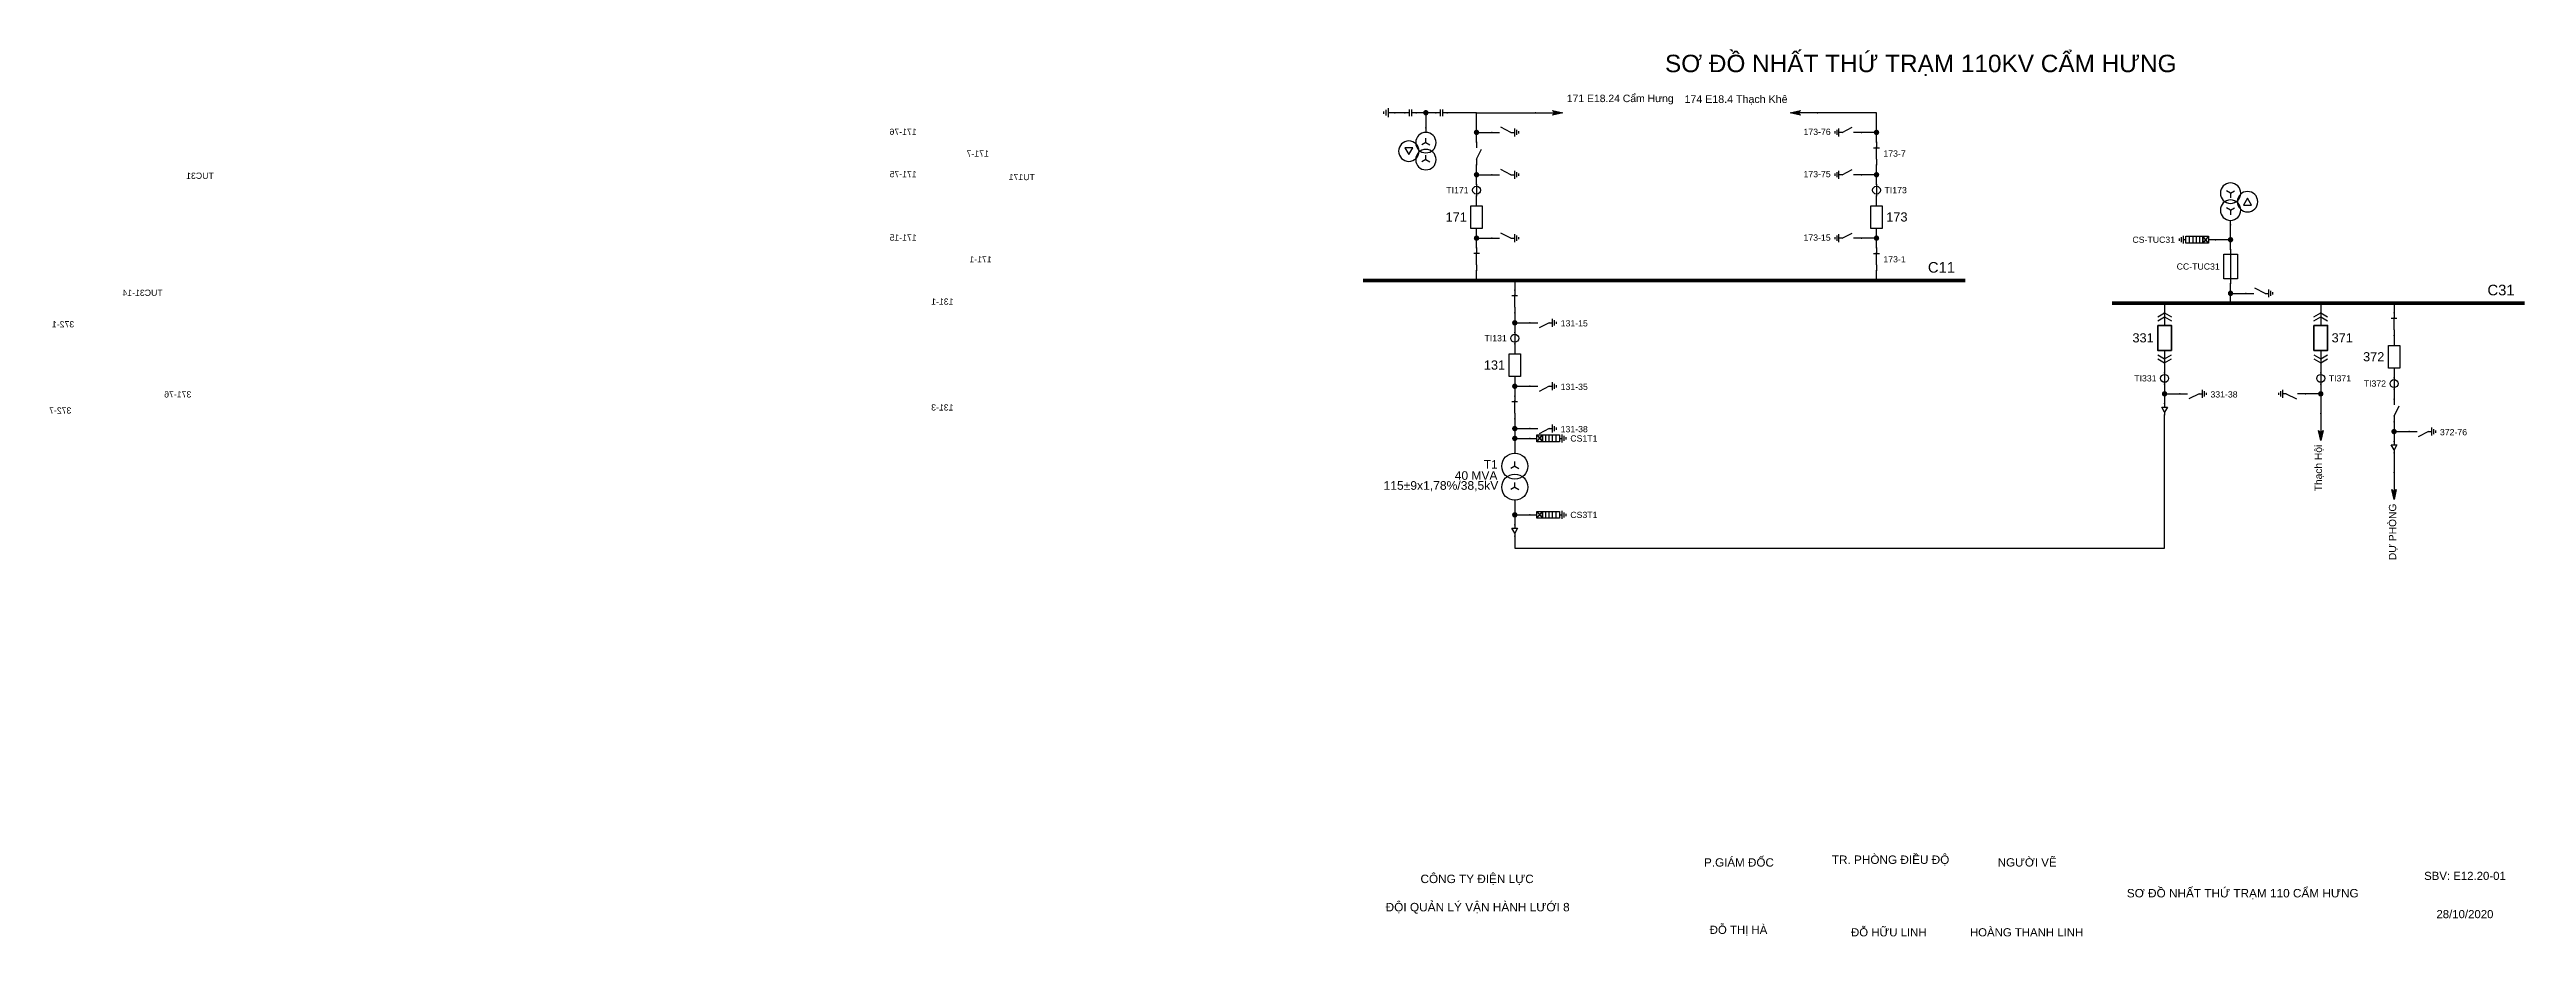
# Model space of a CAD drawing. Header units: millimetres. Extents: x -258 to 288, y 7 to 203.
import ezdxf

# ---------------------------------------------------------------- set-up
doc = ezdxf.new("R2010")
doc.units = ezdxf.units.MM
for name, color, linetype, lineweight in [('BUSBAR_110KV', 1, 'Continuous', 50), ('BUSBAR_35KV', 30, 'Continuous', 50), ('GROUND', 3, 'Continuous', 25), ('HV_110KV', 1, 'Continuous', 25), ('MV_35KV', 30, 'Continuous', 25)]:
    doc.layers.add(name, color=color, linetype=linetype, lineweight=lineweight)
doc.layers.add('SYM_PORTS', color=8, linetype='Continuous', plot=False)
doc.layers.add('TEXT', color=7, linetype='Continuous')
doc.styles.add('SLD_TEXT', font='arial.ttf')

# ---------------------------------------------------------------- blocks, each defined once
blk = doc.blocks.new('SYM_DISCONNECTOR_CLOSED')
at = {"lineweight": 25}
for points in [[(-0.625, 1.25), (0.625, 1.25)], [(0, 2.5), (0, 1.25)], [(0, -1.25), (0, 1.5)], [(0, -1.25), (0, -2.5)]]:
    blk.add_lwpolyline(points, dxfattribs=at)
at = {"layer": 'SYM_PORTS'}
for p in [(0, 2.5), (0, -2.5)]:
    blk.add_point(p, dxfattribs=at)
blk.add_attdef('DEVICE_CODE', (1.625, -0.5), '', height=2)
blk = doc.blocks.new('SYM_EARTHING_SWITCH_OPEN')
at = {"lineweight": 25}
for points in [[(0, -1.25), (-1.125, 1)], [(0, 3), (0, 1.25)], [(-0.875, -2), (0.875, -2)], [(-0.5625, -2.4375), (0.5625, -2.4375)], [(-0.25, -2.875), (0.25, -2.875)], [(0, -1.25), (0, -2)]]:
    blk.add_lwpolyline(points, dxfattribs=at)
at = {"layer": 'SYM_PORTS'}
blk.add_point((0, 3), dxfattribs=at)
blk.add_attdef('DEVICE_CODE', (1.875, 0), '', height=2)
blk = doc.blocks.new('SYM_CIRCUIT_BREAKER')
at = {"lineweight": 25}
blk.add_lwpolyline([(-1.25, 2.5), (1.25, 2.5), (1.25, -2.5), (-1.25, -2.5)], close=True, dxfattribs=at)
at = {"layer": 'SYM_PORTS'}
for p in [(0, 2.5), (0, -2.5)]:
    blk.add_point(p, dxfattribs=at)
blk.add_attdef('DEVICE_CODE', (2.25, -0.5), '', height=2)
at = {"flags": 1}
blk.add_attdef('RATING', (2.25, -3.5), '', height=2, dxfattribs=at)
blk = doc.blocks.new('SYM_CURRENT_TRANSFORMER')
at = {"lineweight": 25}
blk.add_lwpolyline([(0, 1.25), (0, -1.25)], dxfattribs=at)
blk.add_circle((0, 0), 0.875, dxfattribs=at)
at = {"layer": 'SYM_PORTS'}
for p in [(0, 1.25), (0, -1.25)]:
    blk.add_point(p, dxfattribs=at)
blk.add_attdef('DEVICE_CODE', (1.875, -1.75), '', height=2)
at = {"flags": 1}
blk.add_attdef('RATIO', (1.875, -4.75), '', height=2, dxfattribs=at)
blk = doc.blocks.new('SYM_DISCONNECTOR_OPEN')
at = {"lineweight": 25}
for points in [[(0, -1.25), (-1.125, 1)], [(0, 2.5), (0, 1.25)], [(0, -1.25), (0, -2.5)]]:
    blk.add_lwpolyline(points, dxfattribs=at)
at = {"layer": 'SYM_PORTS'}
for p in [(0, 2.5), (0, -2.5)]:
    blk.add_point(p, dxfattribs=at)
blk.add_attdef('DEVICE_CODE', (1, -0.5), '', height=2)
blk = doc.blocks.new('SYM_COUPLING_CAPACITOR')
at = {"lineweight": 25}
for points in [[(-0.75, 0.25), (0.75, 0.25)], [(0, 1.25), (0, 0.25)], [(-0.75, -0.25), (0.75, -0.25)], [(0, -0.25), (0, -1.25)]]:
    blk.add_lwpolyline(points, dxfattribs=at)
at = {"layer": 'SYM_PORTS'}
for p in [(0, 1.25), (0, -1.25)]:
    blk.add_point(p, dxfattribs=at)
blk.add_attdef('DEVICE_CODE', (1.75, -1.75), '', height=2)
blk = doc.blocks.new('SYM_VOLTAGE_TRANSFORMER')
at = {"lineweight": 25}
for points in [[(0, 1.375), (-0.8625, 0.875)], [(0, 4.625), (0, 3.625)], [(0, 1.375), (0, 2.375)], [(0, 1.375), (0.8625, 0.875)], [(0, -2.375), (-0.8625, -2.875)], [(0, -2.375), (0, -1.375)], [(0, -2.375), (0.8625, -2.875)]]:
    blk.add_lwpolyline(points, dxfattribs=at)
blk.add_lwpolyline([(2.875, 0.25), (4.625, 0.25), (3.75, -1.25)], close=True, dxfattribs=at)
for centre in [(0, 1.375), (3.75, -0.5), (0, -2.375)]:
    blk.add_circle(centre, 2.25, dxfattribs=at)
at = {"layer": 'SYM_PORTS'}
blk.add_point((0, 4.625), dxfattribs=at)
blk.add_attdef('DEVICE_CODE', (7, 1.625), '', height=2)
at = {"flags": 1}
blk.add_attdef('RATIO', (7, -1.375), '', height=2, dxfattribs=at)
blk = doc.blocks.new('SYM_GROUND_SYMBOL')
at = {"lineweight": 25}
for points in [[(0, 1.25), (0, -0.25)], [(-1, -0.25), (1, -0.25)], [(-0.625, -0.75), (0.625, -0.75)], [(-0.25, -1.25), (0.25, -1.25)]]:
    blk.add_lwpolyline(points, dxfattribs=at)
at = {"layer": 'SYM_PORTS'}
blk.add_point((0, 1.25), dxfattribs=at)
blk = doc.blocks.new('SYM_LINE_FEEDER_ARROW')
blk.add_hatch(color=7).paths.add_polyline_path([(0, -3), (-0.5, -0.75), (0, -1.25), (0.5, -0.75)])
at = {"lineweight": 25}
blk.add_lwpolyline([(0, 3), (0, -1.25)], dxfattribs=at)
blk.add_lwpolyline([(0, -3), (-0.5, -0.75), (0, -1.25), (0.5, -0.75)], close=True, dxfattribs=at)
at = {"layer": 'SYM_PORTS'}
blk.add_point((0, 3), dxfattribs=at)
blk.add_attdef('LINE_NAME', (1.5, 0), '', height=2)
blk = doc.blocks.new('SYM_SURGE_ARRESTER')
at = {"lineweight": 25}
for points in [[(-0.75, 2.5), (0.75, 2.5), (0.75, 1.25), (-0.75, 1.25)], [(-0.75, 1.25), (0.75, 1.25), (0.75, -2.5), (-0.75, -2.5)]]:
    blk.add_lwpolyline(points, close=True, dxfattribs=at)
for points in [[(-0.75, 2.5), (0.75, 1.25)], [(0.75, 2.5), (-0.75, 1.25)], [(-0.75, 0.5), (0.75, 0.5)], [(0, 4), (0, 2.5)], [(-0.875, -3.125), (0.875, -3.125)], [(-0.75, -0.25), (0.75, -0.25)], [(-0.75, -1), (0.75, -1)], [(-0.75, -1.75), (0.75, -1.75)], [(-0.5625, -3.5625), (0.5625, -3.5625)], [(-0.25, -4), (0.25, -4)], [(0, -2.5), (0, -3.125)]]:
    blk.add_lwpolyline(points, dxfattribs=at)
at = {"layer": 'SYM_PORTS'}
blk.add_point((0, 4), dxfattribs=at)
blk.add_attdef('DEVICE_CODE', (1.875, 1), '', height=2)
blk = doc.blocks.new('SYM_TRANSFORMER_2W')
at = {"lineweight": 25}
for points in [[(0, 2.3125), (-0.8625, 1.8125)], [(0, 2.3125), (0, 3.3125)], [(0, 2.3125), (0.8625, 1.8125)], [(0, -2.3125), (-0.8625, -2.8125)], [(0, -2.3125), (0, -1.3125)], [(0, -2.3125), (0.8625, -2.8125)]]:
    blk.add_lwpolyline(points, dxfattribs=at)
for centre in [(0, 2.3125), (0, -2.3125)]:
    blk.add_circle(centre, 2.875, dxfattribs=at)
at = {"layer": 'SYM_PORTS'}
for p in [(0, 5.1875), (0, -5.1875)]:
    blk.add_point(p, dxfattribs=at)
blk.add_attdef('DEVICE_CODE', (3.875, 2.1875), '', height=2)
at = {"flags": 1}
for tag, p in [('POWER', (3.875, -0.8125)), ('VOLTAGE_RATIO', (3.875, -3.8125))]:
    blk.add_attdef(tag, p, '', height=2, dxfattribs=at)
blk = doc.blocks.new('SYM_CABLE_TERMINATION')
at = {"lineweight": 25}
blk.add_lwpolyline([(-0.625, 0.5), (0.625, 0.5), (0, -0.625)], close=True, dxfattribs=at)
for points in [[(0, 1.25), (0, 0.5)], [(0, -0.625), (0, -1.25)]]:
    blk.add_lwpolyline(points, dxfattribs=at)
at = {"layer": 'SYM_PORTS'}
for p in [(0, 1.25), (0, -1.25)]:
    blk.add_point(p, dxfattribs=at)
blk = doc.blocks.new('SYM_DRAWOUT_BREAKER')
at = {"lineweight": 25}
for points in [[(-1.5, 4.625), (0, 5.5), (1.5, 4.625)], [(0, 5.5), (0, 2.75)], [(-1.5, 3.75), (0, 4.625), (1.5, 3.75)], [(-1.5, -3.75), (0, -4.625), (1.5, -3.75)], [(-1.5, -4.625), (0, -5.5), (1.5, -4.625)], [(0, -2.75), (0, -5.5)]]:
    blk.add_lwpolyline(points, dxfattribs=at)
at = {"lineweight": 35}
blk.add_lwpolyline([(-1.5, 2.75), (1.5, 2.75), (1.5, -2.75), (-1.5, -2.75)], close=True, dxfattribs=at)
at = {"layer": 'SYM_PORTS'}
for p in [(0, 5.5), (0, -5.5)]:
    blk.add_point(p, dxfattribs=at)
blk.add_attdef('DEVICE_CODE', (2.5, 2.5), '', height=2)
at = {"flags": 1}
blk.add_attdef('RATING', (2.5, -0.5), '', height=2, dxfattribs=at)
blk = doc.blocks.new('SYM_FUSE_DISCONNECTOR')
at = {"lineweight": 25}
blk.add_lwpolyline([(-1.5, 2.75), (1.5, 2.75), (1.5, -2.75), (-1.5, -2.75)], close=True, dxfattribs=at)
blk.add_lwpolyline([(0, 3.75), (0, -3.75)], dxfattribs=at)
at = {"layer": 'SYM_PORTS'}
for p in [(0, 3.75), (0, -3.75)]:
    blk.add_point(p, dxfattribs=at)
blk.add_attdef('DEVICE_CODE', (2.5, 0.75), '', height=2)
at = {"flags": 1}
blk.add_attdef('RATING', (2.5, -2.25), '', height=2, dxfattribs=at)

msp = doc.modelspace()

# ---------------------------------------------------------------- hatches: boundary and pattern name
at = {"layer": 'HV_110KV'}
h = msp.add_hatch(color=7, dxfattribs=at)
edge = h.paths.add_edge_path()
edge.add_arc((45.47, 189.12), 0.6, 0, 360)
h = msp.add_hatch(color=7, dxfattribs=at)
edge = h.paths.add_edge_path()
edge.add_arc((56.63, 184.79), 0.6, 0, 360)
h = msp.add_hatch(color=7, dxfattribs=at)
edge = h.paths.add_edge_path()
edge.add_arc((144.77, 184.79), 0.6, 0, 360)
h = msp.add_hatch(color=7, dxfattribs=at)
edge = h.paths.add_edge_path()
edge.add_arc((56.63, 175.45), 0.6, 0, 360)
h = msp.add_hatch(color=7, dxfattribs=at)
edge = h.paths.add_edge_path()
edge.add_arc((144.77, 175.45), 0.6, 0, 360)
h = msp.add_hatch(color=7, dxfattribs=at)
edge = h.paths.add_edge_path()
edge.add_arc((56.63, 161.46), 0.6, 0, 360)
h = msp.add_hatch(color=7, dxfattribs=at)
edge = h.paths.add_edge_path()
edge.add_arc((144.77, 161.46), 0.6, 0, 360)
h = msp.add_hatch(color=7, dxfattribs=at)
edge = h.paths.add_edge_path()
edge.add_arc((65.06, 142.79), 0.6, 0, 360)
h = msp.add_hatch(color=7, dxfattribs=at)
edge = h.paths.add_edge_path()
edge.add_arc((65.06, 128.8), 0.6, 0, 360)
h = msp.add_hatch(color=7, dxfattribs=at)
edge = h.paths.add_edge_path()
edge.add_arc((65.06, 119.46), 0.6, 0, 360)
h = msp.add_hatch(color=7, dxfattribs=at)
edge = h.paths.add_edge_path()
edge.add_arc((65.06, 117.3), 0.6, 0, 360)
at = {"layer": 'MV_35KV'}
h = msp.add_hatch(color=7, dxfattribs=at)
edge = h.paths.add_edge_path()
edge.add_arc((222.79, 161.12), 0.6, 0, 360)
h = msp.add_hatch(color=7, dxfattribs=at)
edge = h.paths.add_edge_path()
edge.add_arc((222.79, 149.29), 0.6, 0, 360)
h = msp.add_hatch(color=7, dxfattribs=at)
edge = h.paths.add_edge_path()
edge.add_arc((208.25, 127.13), 0.6, 0, 360)
h = msp.add_hatch(color=7, dxfattribs=at)
edge = h.paths.add_edge_path()
edge.add_arc((242.67, 127.13), 0.6, 0, 360)
h = msp.add_hatch(color=7, dxfattribs=at)
edge = h.paths.add_edge_path()
edge.add_arc((258.82, 118.8), 0.6, 0, 360)
h = msp.add_hatch(color=7, dxfattribs=at)
edge = h.paths.add_edge_path()
edge.add_arc((65.06, 100.43), 0.6, 0, 360)

# ---------------------------------------------------------------- linework, layer by layer
at = {"layer": 'BUSBAR_110KV', "const_width": 0.761}
msp.add_lwpolyline([(31.64, 152.12), (164.31, 152.12)], dxfattribs=at)
at = {"layer": 'BUSBAR_35KV', "const_width": 0.761}
msp.add_lwpolyline([(196.67, 147.12), (287.62, 147.12)], dxfattribs=at)
at = {"layer": 'GROUND'}
msp.add_lwpolyline([(40.8, 189.12), (38.64, 189.12)], dxfattribs=at)
at = {"layer": 'HV_110KV'}
for points in [[(45.47, 189.12), (43.3, 189.12)], [(47.63, 189.12), (45.47, 189.12)], [(45.47, 189.12), (45.47, 185.77)], [(56.63, 189.12), (50.13, 189.12)], [(56.63, 184.79), (56.63, 189.12)], [(56.63, 189.12), (69.63, 189.12)], [(144.77, 184.79), (144.77, 189.12), (131.78, 189.12)], [(56.63, 182.62), (56.63, 184.79)], [(56.63, 184.79), (59.97, 184.79)], [(144.77, 184.79), (141.43, 184.79)], [(144.77, 182.62), (144.77, 184.79)], [(56.63, 175.45), (56.63, 177.62)], [(56.63, 173.29), (56.63, 175.45)], [(56.63, 175.45), (59.97, 175.45)], [(144.77, 175.45), (141.43, 175.45)], [(144.77, 175.45), (144.77, 177.62)], [(144.77, 173.29), (144.77, 175.45)], [(56.63, 168.62), (56.63, 170.79)], [(144.77, 168.62), (144.77, 170.79)], [(56.63, 161.46), (56.63, 163.62)], [(56.63, 159.29), (56.63, 161.46)], [(56.63, 161.46), (59.97, 161.46)], [(144.77, 161.46), (141.43, 161.46)], [(144.77, 161.46), (144.77, 163.62)], [(144.77, 159.29), (144.77, 161.46)], [(56.63, 152.12), (56.63, 154.29)], [(144.77, 152.12), (144.77, 154.29)], [(65.06, 152.12), (65.06, 149.96)], [(65.06, 144.96), (65.06, 142.79)], [(65.06, 142.79), (68.4, 142.79)], [(65.06, 142.79), (65.06, 140.63)], [(65.06, 138.13), (65.06, 135.96)], [(65.06, 130.96), (65.06, 128.8)], [(65.06, 128.8), (68.4, 128.8)], [(65.06, 128.8), (65.06, 126.63)], [(65.06, 121.63), (65.06, 119.46)], [(65.06, 119.46), (68.4, 119.46)], [(65.06, 119.46), (65.06, 117.3)], [(65.06, 117.3), (68.4, 117.3)], [(65.06, 117.3), (65.06, 114.05)]]:
    msp.add_lwpolyline(points, dxfattribs=at)
at = {"layer": 'MV_35KV'}
for points in [[(222.79, 161.12), (222.79, 164.37)], [(222.79, 161.12), (219.45, 161.12)], [(222.79, 158.96), (222.79, 161.12)], [(222.79, 149.29), (222.79, 151.46)], [(222.79, 147.12), (222.79, 149.29)], [(222.79, 149.29), (226.14, 149.29)], [(208.25, 147.12), (208.25, 144.96)], [(242.67, 147.12), (242.67, 144.96)], [(258.82, 147.12), (258.82, 144.96)], [(258.82, 139.96), (258.82, 137.79)], [(208.25, 133.96), (208.25, 131.79)], [(242.67, 133.96), (242.67, 131.79)], [(258.82, 132.79), (258.82, 130.63)], [(208.25, 129.29), (208.25, 127.13)], [(208.25, 127.13), (211.59, 127.13)], [(208.25, 127.13), (208.25, 124.96)], [(242.67, 127.13), (239.33, 127.13)], [(242.67, 129.29), (242.67, 127.13)], [(242.67, 127.13), (242.67, 122.8)], [(258.82, 128.13), (258.82, 125.96)], [(65.06, 95.76), (65.06, 93.06), (208.25, 93.06), (208.25, 119.76), (208.25, 122.46)], [(258.82, 120.96), (258.82, 118.8)], [(258.82, 118.8), (262.16, 118.8)], [(258.82, 118.8), (258.82, 116.63)], [(258.82, 114.13), (258.82, 109.8)], [(65.06, 103.68), (65.06, 100.43)], [(65.06, 100.43), (68.4, 100.43)], [(65.06, 100.43), (65.06, 98.26)]]:
    msp.add_lwpolyline(points, dxfattribs=at)

# ---------------------------------------------------------------- block references
at = {"layer": 'GROUND', "rotation": 270}
msp.add_blockref('SYM_GROUND_SYMBOL', (37.39, 189.12), dxfattribs=at)
at = {"layer": 'HV_110KV'}
ref = msp.add_blockref('SYM_EARTHING_SWITCH_OPEN', (62.97, 184.79), dxfattribs=dict(at, xscale=-1, rotation=90))
ref.add_attrib('DEVICE_CODE', '171-76', (66.74, 184.23), dxfattribs={"layer": 'TEXT', "extrusion": (0, 0, -1), "height": 1.375, "style": 'SLD_TEXT'})
ref = msp.add_blockref('SYM_VOLTAGE_TRANSFORMER', (45.47, 181.15), dxfattribs=dict(at, xscale=-1))
ref.add_attrib('DEVICE_CODE', 'TU171', (40.71, 174.25), dxfattribs={"layer": 'TEXT', "extrusion": (0, 0, -1), "height": 1.375, "style": 'SLD_TEXT'})
for name, p, rotation in [('SYM_COUPLING_CAPACITOR', (42.05, 189.12), 270), ('SYM_COUPLING_CAPACITOR', (48.88, 189.12), 270), ('SYM_LINE_FEEDER_ARROW', (72.63, 189.12), 90), ('SYM_LINE_FEEDER_ARROW', (128.78, 189.12), 270)]:
    msp.add_blockref(name, p, dxfattribs=dict(at, rotation=rotation))
ref = msp.add_blockref('SYM_EARTHING_SWITCH_OPEN', (138.43, 184.79), dxfattribs=dict(at, rotation=270))
ref.add_attrib('DEVICE_CODE', '173-76', (128.69, 184.23), dxfattribs={"layer": 'TEXT', "height": 1.375, "style": 'SLD_TEXT'})
ref = msp.add_blockref('SYM_DISCONNECTOR_OPEN', (56.63, 180.12), dxfattribs=dict(at, xscale=-1))
ref.add_attrib('DEVICE_CODE', '171-7', (50.83, 179.43), dxfattribs={"layer": 'TEXT', "extrusion": (0, 0, -1), "height": 1.375, "style": 'SLD_TEXT'})
ref = msp.add_blockref('SYM_DISCONNECTOR_CLOSED', (144.77, 180.12), dxfattribs=at)
ref.add_attrib('DEVICE_CODE', '173-7', (146.29, 179.44), dxfattribs={"layer": 'TEXT', "height": 1.375, "style": 'SLD_TEXT'})
ref = msp.add_blockref('SYM_EARTHING_SWITCH_OPEN', (62.97, 175.45), dxfattribs=dict(at, xscale=-1, rotation=90))
ref.add_attrib('DEVICE_CODE', '171-75', (66.74, 174.9), dxfattribs={"layer": 'TEXT', "extrusion": (0, 0, -1), "height": 1.375, "style": 'SLD_TEXT'})
ref = msp.add_blockref('SYM_EARTHING_SWITCH_OPEN', (138.43, 175.45), dxfattribs=dict(at, rotation=270))
ref.add_attrib('DEVICE_CODE', '173-75', (128.69, 174.9), dxfattribs={"layer": 'TEXT', "height": 1.375, "style": 'SLD_TEXT'})
ref = msp.add_blockref('SYM_CURRENT_TRANSFORMER', (56.63, 172.04), dxfattribs=at)
ref.add_attrib('DEVICE_CODE', 'TI171', (49.96, 171.35), dxfattribs={"layer": 'TEXT', "height": 1.375, "style": 'SLD_TEXT'})
ref = msp.add_blockref('SYM_CURRENT_TRANSFORMER', (144.77, 172.04), dxfattribs=at)
ref.add_attrib('DEVICE_CODE', 'TI173', (146.54, 171.36), dxfattribs={"layer": 'TEXT', "height": 1.375, "style": 'SLD_TEXT'})
ref = msp.add_blockref('SYM_CIRCUIT_BREAKER', (56.63, 166.12), dxfattribs=at)
ref.add_attrib('DEVICE_CODE', '171', (49.81, 165.11), dxfattribs={"layer": 'TEXT', "height": 2.011, "style": 'SLD_TEXT'})
ref = msp.add_blockref('SYM_CIRCUIT_BREAKER', (144.77, 166.12), dxfattribs=at)
ref.add_attrib('DEVICE_CODE', '173', (146.92, 165.13), dxfattribs={"layer": 'TEXT', "height": 2.012, "style": 'SLD_TEXT'})
ref = msp.add_blockref('SYM_EARTHING_SWITCH_OPEN', (62.97, 161.46), dxfattribs=dict(at, xscale=-1, rotation=90))
ref.add_attrib('DEVICE_CODE', '171-15', (66.74, 160.9), dxfattribs={"layer": 'TEXT', "extrusion": (0, 0, -1), "height": 1.375, "style": 'SLD_TEXT'})
ref = msp.add_blockref('SYM_DISCONNECTOR_CLOSED', (56.63, 156.79), dxfattribs=dict(at, xscale=-1))
ref.add_attrib('DEVICE_CODE', '171-1', (50.21, 156.1), dxfattribs={"layer": 'TEXT', "extrusion": (0, 0, -1), "height": 1.375, "style": 'SLD_TEXT'})
ref = msp.add_blockref('SYM_EARTHING_SWITCH_OPEN', (138.43, 161.46), dxfattribs=dict(at, rotation=270))
ref.add_attrib('DEVICE_CODE', '173-15', (128.69, 160.9), dxfattribs={"layer": 'TEXT', "height": 1.375, "style": 'SLD_TEXT'})
ref = msp.add_blockref('SYM_DISCONNECTOR_CLOSED', (144.77, 156.79), dxfattribs=at)
ref.add_attrib('DEVICE_CODE', '173-1', (146.29, 156.11), dxfattribs={"layer": 'TEXT', "height": 1.375, "style": 'SLD_TEXT'})
ref = msp.add_blockref('SYM_DISCONNECTOR_CLOSED', (65.06, 147.46), dxfattribs=dict(at, xscale=-1))
ref.add_attrib('DEVICE_CODE', '131-1', (58.63, 146.78), dxfattribs={"layer": 'TEXT', "extrusion": (0, 0, -1), "height": 1.375, "style": 'SLD_TEXT'})
ref = msp.add_blockref('SYM_EARTHING_SWITCH_OPEN', (71.4, 142.79), dxfattribs=dict(at, rotation=90))
ref.add_attrib('DEVICE_CODE', '131-15', (75.17, 141.99), dxfattribs={"layer": 'TEXT', "height": 1.375, "style": 'SLD_TEXT'})
ref = msp.add_blockref('SYM_CURRENT_TRANSFORMER', (65.06, 139.38), dxfattribs=at)
ref.add_attrib('DEVICE_CODE', 'TI131', (58.38, 138.7), dxfattribs={"layer": 'TEXT', "height": 1.375, "style": 'SLD_TEXT'})
ref = msp.add_blockref('SYM_CIRCUIT_BREAKER', (65.06, 133.46), dxfattribs=at)
ref.add_attrib('DEVICE_CODE', '131', (58.24, 132.47), dxfattribs={"layer": 'TEXT', "height": 2.012, "style": 'SLD_TEXT'})
ref = msp.add_blockref('SYM_DISCONNECTOR_CLOSED', (65.06, 124.13), dxfattribs=dict(at, xscale=-1))
ref.add_attrib('DEVICE_CODE', '131-3', (58.63, 123.45), dxfattribs={"layer": 'TEXT', "extrusion": (0, 0, -1), "height": 1.375, "style": 'SLD_TEXT'})
ref = msp.add_blockref('SYM_EARTHING_SWITCH_OPEN', (71.4, 128.8), dxfattribs=dict(at, rotation=90))
ref.add_attrib('DEVICE_CODE', '131-35', (75.17, 127.99), dxfattribs={"layer": 'TEXT', "height": 1.375, "style": 'SLD_TEXT'})
ref = msp.add_blockref('SYM_EARTHING_SWITCH_OPEN', (71.4, 119.46), dxfattribs=dict(at, rotation=90))
ref.add_attrib('DEVICE_CODE', '131-38', (75.17, 118.66), dxfattribs={"layer": 'TEXT', "height": 1.375, "style": 'SLD_TEXT'})
ref = msp.add_blockref('SYM_SURGE_ARRESTER', (72.4, 117.3), dxfattribs=dict(at, rotation=90))
ref.add_attrib('DEVICE_CODE', 'CS1T1', (77.3, 116.61), dxfattribs={"layer": 'TEXT', "height": 1.375, "style": 'SLD_TEXT'})
ref = msp.add_blockref('SYM_TRANSFORMER_2W', (65.06, 108.86), dxfattribs=at)
ref.add_attrib('DEVICE_CODE', 'T1', (58.24, 110.63), dxfattribs={"layer": 'TEXT', "height": 1.876, "style": 'SLD_TEXT'})
at = {"layer": 'MV_35KV'}
ref = msp.add_blockref('SYM_VOLTAGE_TRANSFORMER', (222.79, 169), dxfattribs=dict(at, xscale=-1, rotation=180))
ref.add_attrib('DEVICE_CODE', 'TUC31', (221.63, 174.54), dxfattribs={"layer": 'TEXT', "extrusion": (0, 0, -1), "height": 1.375, "style": 'SLD_TEXT'})
ref = msp.add_blockref('SYM_SURGE_ARRESTER', (215.45, 161.12), dxfattribs=dict(at, rotation=270))
ref.add_attrib('DEVICE_CODE', 'CS-TUC31', (201.17, 160.43), dxfattribs={"layer": 'TEXT', "height": 1.375, "style": 'SLD_TEXT'})
ref = msp.add_blockref('SYM_FUSE_DISCONNECTOR', (222.79, 155.21), dxfattribs=at)
ref.add_attrib('DEVICE_CODE', 'CC-TUC31', (210.91, 154.52), dxfattribs={"layer": 'TEXT', "height": 1.375, "style": 'SLD_TEXT'})
ref = msp.add_blockref('SYM_EARTHING_SWITCH_OPEN', (229.14, 149.29), dxfattribs=dict(at, xscale=-1, rotation=90))
ref.add_attrib('DEVICE_CODE', 'TUC31-14', (232.9, 148.73), dxfattribs={"layer": 'TEXT', "extrusion": (0, 0, -1), "height": 1.375, "style": 'SLD_TEXT'})
ref = msp.add_blockref('SYM_DISCONNECTOR_CLOSED', (258.82, 142.46), dxfattribs=dict(at, xscale=-1))
ref.add_attrib('DEVICE_CODE', '372-1', (252.39, 141.78), dxfattribs={"layer": 'TEXT', "extrusion": (0, 0, -1), "height": 1.375, "style": 'SLD_TEXT'})
ref = msp.add_blockref('SYM_DRAWOUT_BREAKER', (208.25, 139.46), dxfattribs=at)
ref.add_attrib('DEVICE_CODE', '331', (201.17, 138.47), dxfattribs={"layer": 'TEXT', "height": 2.012, "style": 'SLD_TEXT'})
ref = msp.add_blockref('SYM_DRAWOUT_BREAKER', (242.67, 139.46), dxfattribs=at)
ref.add_attrib('DEVICE_CODE', '371', (245.06, 138.47), dxfattribs={"layer": 'TEXT', "height": 2.012, "style": 'SLD_TEXT'})
ref = msp.add_blockref('SYM_CIRCUIT_BREAKER', (258.82, 135.29), dxfattribs=at)
ref.add_attrib('DEVICE_CODE', '372', (251.99, 134.3), dxfattribs={"layer": 'TEXT', "height": 2.012, "style": 'SLD_TEXT'})
ref = msp.add_blockref('SYM_CURRENT_TRANSFORMER', (208.25, 130.54), dxfattribs=at)
ref.add_attrib('DEVICE_CODE', 'TI331', (201.57, 129.86), dxfattribs={"layer": 'TEXT', "height": 1.375, "style": 'SLD_TEXT'})
ref = msp.add_blockref('SYM_CURRENT_TRANSFORMER', (242.67, 130.54), dxfattribs=at)
ref.add_attrib('DEVICE_CODE', 'TI371', (244.44, 129.86), dxfattribs={"layer": 'TEXT', "height": 1.375, "style": 'SLD_TEXT'})
ref = msp.add_blockref('SYM_DISCONNECTOR_OPEN', (258.82, 123.46), dxfattribs=dict(at, xscale=-1))
ref.add_attrib('DEVICE_CODE', '372-7', (253.02, 122.78), dxfattribs={"layer": 'TEXT', "extrusion": (0, 0, -1), "height": 1.375, "style": 'SLD_TEXT'})
ref = msp.add_blockref('SYM_EARTHING_SWITCH_OPEN', (236.33, 127.13), dxfattribs=dict(at, xscale=-1, rotation=270))
ref.add_attrib('DEVICE_CODE', '371-76', (226.58, 126.32), dxfattribs={"layer": 'TEXT', "extrusion": (0, 0, -1), "height": 1.375, "style": 'SLD_TEXT'})
ref = msp.add_blockref('SYM_EARTHING_SWITCH_OPEN', (214.59, 127.13), dxfattribs=dict(at, rotation=90))
ref.add_attrib('DEVICE_CODE', '331-38', (218.36, 126.32), dxfattribs={"layer": 'TEXT', "height": 1.375, "style": 'SLD_TEXT'})
ref = msp.add_blockref('SYM_CURRENT_TRANSFORMER', (258.82, 129.38), dxfattribs=at)
ref.add_attrib('DEVICE_CODE', 'TI372', (252.14, 128.7), dxfattribs={"layer": 'TEXT', "height": 1.375, "style": 'SLD_TEXT'})
for name, p in [('SYM_CABLE_TERMINATION', (208.25, 123.71)), ('SYM_LINE_FEEDER_ARROW', (242.67, 119.8)), ('SYM_CABLE_TERMINATION', (258.82, 115.38)), ('SYM_LINE_FEEDER_ARROW', (258.82, 106.8)), ('SYM_CABLE_TERMINATION', (65.06, 97.01))]:
    msp.add_blockref(name, p, dxfattribs=at)
ref = msp.add_blockref('SYM_EARTHING_SWITCH_OPEN', (265.16, 118.8), dxfattribs=dict(at, rotation=90))
ref.add_attrib('DEVICE_CODE', '372-76', (268.93, 117.99), dxfattribs={"layer": 'TEXT', "height": 1.375, "style": 'SLD_TEXT'})
ref = msp.add_blockref('SYM_SURGE_ARRESTER', (72.4, 100.43), dxfattribs=dict(at, rotation=90))
ref.add_attrib('DEVICE_CODE', 'CS3T1', (77.3, 99.74), dxfattribs={"layer": 'TEXT', "height": 1.375, "style": 'SLD_TEXT'})

# ---------------------------------------------------------------- texts
at = {"layer": 'TEXT', "attachment_point": 7, "style": 'SLD_TEXT'}
for s, insert, char_height in [('SƠ ĐỒ NHẤT THỨ TRẠM 110KV CẨM HƯNG', (98.16, 197.22), 3.8406), ('171 E18.24 Cẩm Hưng', (76.52, 190.97), 1.639), ('174 E18.4 Thạch Khê', (102.46, 190.91), 1.6805), ('C11', (156.1, 153.82), 2.33), ('C31', (279.41, 148.82), 2.331), ('40 MVA', (51.84, 108.14), 1.891), ('115±9x1,78%/38,5kV', (36.14, 105.61), 1.9059), ('P.GIÁM ĐỐC', (106.77, 22.84), 1.835), ('TR. PHÒNG ĐIỀU ĐỘ', (134.93, 23.05), 1.8534), ('NGƯỜI VẼ', (171.48, 22.86), 1.822), ('CÔNG TY ĐIỆN LỰC', (44.28, 18.82), 1.8546), ('SƠ ĐỒ NHẤT THỨ TRẠM 110 CẨM HƯNG', (199.93, 15.66), 1.8586), ('SBV: E12.20-01', (265.45, 19.9), 1.7964), ('ĐỘI QUẢN LÝ VẬN HÀNH LƯỚI 8', (36.59, 12.48), 1.8676), ('28/10/2020', (268.16, 11.46), 1.796), ('ĐỖ THỊ HÀ', (108.02, 7.63), 1.796), ('ĐỖ HỮU LINH', (139.16, 7.45), 1.7964), ('HOÀNG THANH LINH', (165.36, 7.45), 1.7964)]:
    msp.add_mtext(s, dxfattribs=dict(at, insert=insert, char_height=char_height))
at = {"layer": 'TEXT', "char_height": 1.614, "attachment_point": 7, "rotation": 90, "style": 'SLD_TEXT'}
for s, insert in [('Thạch Hội', (243.3, 105.63)), ('DỰ PHÒNG', (259.65, 90.46))]:
    msp.add_mtext(s, dxfattribs=dict(at, insert=insert))

doc.saveas('drawing.dxf')
